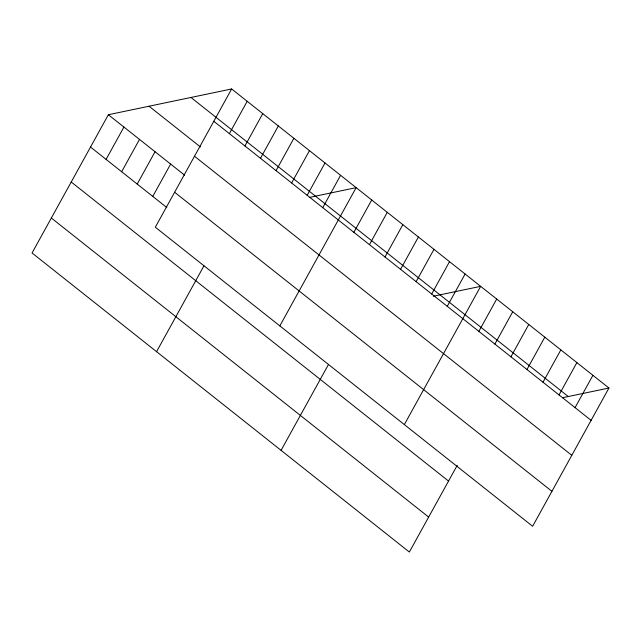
<?xml version="1.0" encoding="UTF-8"?>
<svg xmlns="http://www.w3.org/2000/svg" width="641" height="641" viewBox="0 0 641 641"><rect width="100%" height="100%" fill="white"/><g stroke="black" fill="none" stroke-linecap="round" stroke-linejoin="round"><path stroke-width="0.96" d="M231.641 88.963L155.322 227.21L532.631 526.277L608.95 388.021L231.641 88.963L108.369 114.723L32.05 252.979L409.359 552.037L457.217 465.342M106.086 159.393L123.929 127.062M121.646 171.732L139.498 139.401M137.214 184.063L155.058 151.733M152.774 196.402L170.626 164.072M229.358 133.624L247.202 101.294M244.918 145.964L262.77 113.633M260.486 158.295L278.33 125.965M156.564 351.669L203.942 265.847M276.047 170.634L293.89 138.304M291.615 182.973L309.459 150.643M307.175 195.305L325.019 162.974M322.744 207.644L340.587 175.314M279.837 325.9L356.148 187.653L309.755 197.348M353.864 232.314L371.716 199.984M369.432 244.654L387.276 212.323M384.993 256.993L402.844 224.662M281.079 450.359L328.448 364.537M400.561 269.324L418.405 236.994M416.121 281.663L433.973 249.333M431.689 293.995L449.533 261.672M447.25 306.334L465.102 274.003M404.343 424.59L480.662 286.343L433.316 296.238M478.851 331.381L496.703 299.051M494.892 344.089L512.736 311.758M510.925 356.805L528.769 324.474M526.958 369.512L544.81 337.182M542.999 382.22L560.843 349.89M559.032 394.936L576.876 362.606M575.065 407.644L592.917 375.314M562.558 397.724L608.95 388.021M190.962 97.464L568.271 396.531M213.79 121.285L591.106 420.352M149.049 106.222L200.409 146.933M194.495 156.244L571.804 455.31M108.369 114.723L184.632 175.177M174.616 192.252L551.925 491.318M90.517 147.053L166.788 207.508M71.223 182.012L448.54 481.079M51.344 218.02L428.661 517.087"/></g></svg>
